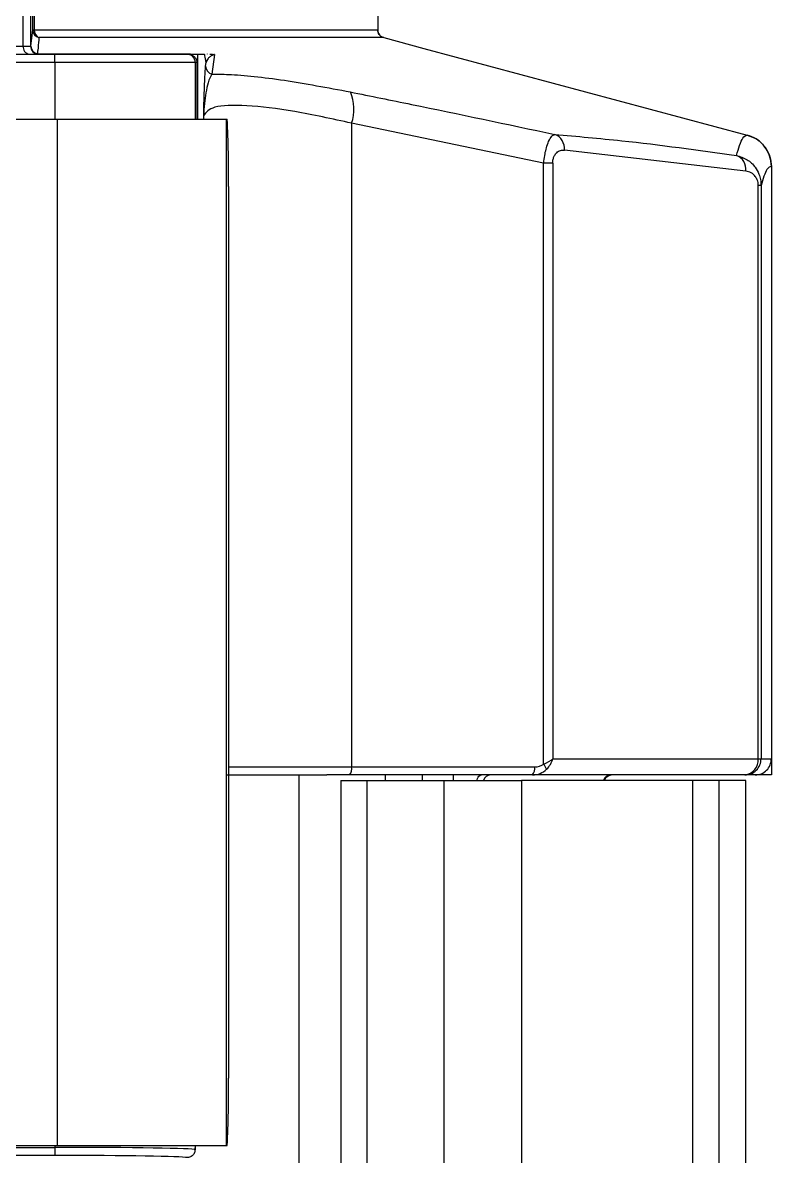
# Model space of a CAD drawing. Extents: x 7 to 135, y 1 to 99.
# Drawn here: x 59.899 to 61.285, y 86.703 to 88.802 of the extents above; entities that cross this region are included whole.
import ezdxf

# ---------------------------------------------------------------- set-up
doc = ezdxf.new("R2010")
doc.units = 0
doc.header["$MEASUREMENT"] = 0
doc.layers.add('OBJECT', color=7, linetype='CONTINUOUS')

msp = doc.modelspace()

# ---------------------------------------------------------------- linework, layer by layer
at = {"layer": 'OBJECT'}
for p, q in [((59.8999, 88.7581), (59.8999, 89.3214)), ((59.9137, 89.3219), (59.9137, 88.7581)), ((59.9177, 88.7883), (59.9177, 89.1952)), ((59.9205, 88.9072), (59.9205, 88.7883)), ((60.5563, 88.9072), (60.5563, 88.7883)), ((59.9143, 88.7581), (59.9177, 88.7883)), ((59.9177, 88.7883), (59.9205, 88.7883)), ((59.9205, 88.7883), (60.5563, 88.7883)), ((60.5674, 88.7738), (59.9295, 88.7738)), ((58.9505, 88.7431), (59.9586, 88.7431)), ((59.4357, 88.7581), (59.8999, 88.7581)), ((59.8999, 88.7581), (59.9137, 88.7581)), ((59.9137, 88.7581), (59.9143, 88.7581)), ((59.9263, 88.7436), (60.2098, 88.7436)), ((59.9586, 88.7281), (59.9586, 88.7431)), ((59.9586, 88.7431), (60.2036, 88.7431)), ((60.2036, 88.7431), (60.2054, 88.7431)), ((60.2054, 88.7431), (60.2235, 88.7431)), ((60.2235, 88.7431), (60.2355, 88.7431)), ((60.2235, 88.6231), (60.2235, 88.7431)), ((60.2542, 88.7426), (60.2495, 88.7063)), ((59.9586, 88.7281), (58.9505, 88.7281)), ((60.2185, 88.7281), (59.9586, 88.7281)), ((59.9586, 88.7281), (59.9586, 88.6231)), ((60.2217, 88.7281), (60.2185, 88.7281)), ((60.2185, 88.7281), (60.2185, 88.6231)), ((60.2217, 88.7281), (60.2217, 88.6231)), ((60.2378, 88.7208), (60.2387, 88.7281)), ((59.0571, 88.6231), (59.9627, 88.6231)), ((59.9627, 88.6231), (59.9627, 86.7231)), ((59.9627, 88.6231), (60.2756, 88.6231)), ((60.2342, 88.6231), (60.2342, 88.6294)), ((60.2756, 88.6231), (60.2756, 86.7231)), ((60.2756, 88.6231), (60.2778, 88.6231)), ((60.5081, 88.6154), (60.5081, 87.4241)), ((60.8635, 88.5416), (60.5081, 88.6154)), ((61.2377, 88.5269), (60.9019, 88.5658)), ((60.8635, 87.4294), (60.8635, 88.5416)), ((60.8804, 88.5416), (60.8635, 88.5416)), ((60.8804, 88.5416), (60.8804, 87.4391)), ((61.285, 88.5355), (61.285, 87.4391)), ((61.285, 88.5355), (61.285, 87.4091)), ((60.28, 88.4981), (60.28, 86.8481)), ((61.2608, 87.4391), (61.2608, 88.5002)), ((61.2659, 88.5002), (61.2608, 88.5002)), ((61.2659, 88.5002), (61.2659, 87.4391)), ((60.28, 87.4241), (60.5081, 87.4241)), ((60.5081, 87.4241), (60.8466, 87.4241)), ((60.8804, 87.4391), (61.2608, 87.4391)), ((61.2608, 87.4391), (61.2659, 87.4391)), ((61.2659, 87.4391), (61.285, 87.4391)), ((60.2764, 87.4091), (60.4104, 87.4091)), ((60.4104, 87.4091), (60.4619, 87.4091)), ((60.4104, 87.4091), (60.4104, 72.1413)), ((60.504, 87.4091), (60.4619, 87.4091)), ((60.4878, 87.3991), (60.4878, 72.4191)), ((60.4878, 87.3991), (60.5364, 87.3991)), ((60.8426, 87.4091), (60.504, 87.4091)), ((60.5364, 87.3991), (60.5364, 72.4191)), ((60.5364, 87.3991), (60.6787, 87.3991)), ((60.5703, 87.4091), (60.5703, 87.3991)), ((60.6386, 87.4091), (60.6386, 87.3991)), ((60.6787, 87.3991), (60.6787, 72.4191)), ((60.6787, 87.3991), (60.8226, 87.3991)), ((60.6964, 87.3991), (60.6964, 87.4091)), ((60.8226, 87.3991), (60.8226, 72.4191)), ((61.1392, 87.3991), (60.8226, 87.3991)), ((61.2359, 87.4091), (60.8426, 87.4091)), ((61.1392, 87.3991), (61.1392, 72.4191)), ((61.188, 87.3991), (61.1392, 87.3991)), ((61.188, 87.3991), (61.188, 72.4191)), ((61.238, 87.3991), (61.188, 87.3991)), ((61.255, 87.4091), (61.2359, 87.4091)), ((61.238, 72.4191), (61.238, 87.3991)), ((61.285, 87.4091), (61.255, 87.4091)), ((59.1981, 86.7198), (59.9586, 86.7198)), ((59.9586, 86.7048), (59.1981, 86.7048)), ((59.3594, 86.7231), (59.9627, 86.7231)), ((59.9586, 86.7231), (59.9586, 86.7198)), ((59.9586, 86.7198), (59.9586, 86.7048)), ((59.9627, 86.7231), (60.2756, 86.7231)), ((60.2185, 86.7231), (60.2185, 86.7156)), ((60.2185, 86.7156), (60.2187, 86.7155)), ((60.2187, 86.7155), (60.219, 86.7231)), ((60.2756, 86.7231), (60.2778, 86.7231))]:
    msp.add_line(p, q, dxfattribs=at)
at = {"layer": 'OBJECT', "flags": 128}
for points in [[(60.5674, 88.7738), (60.642, 88.7538), (61.2405, 88.5935)], [(60.5674, 88.7738), (60.642, 88.7538), (61.2405, 88.5935)], [(60.7403, 87.3991), (60.7405, 87.4002), (60.7413, 87.4027), (60.7424, 87.4049), (60.7437, 87.4067), (60.7452, 87.408), (60.7468, 87.4089), (60.7484, 87.4091)]]:
    msp.add_lwpolyline(points, dxfattribs=at)
at = {"layer": 'OBJECT'}
for centre, radius, start, end in [((59.9326, 88.7884), 0.0149, 180.4217, 258.1336), ((59.9353, 88.7874), 0.0148, 176.707, 247.0624), ((59.9135, 88.7566), 0.0136, 173.5683, 261.6429), ((59.9287, 88.7581), 0.015, 179.9929, 269.9981), ((59.9293, 88.7581), 0.015, 179.9942, 269.9991), ((59.9292, 88.7583), 0.0149, 180.4639, 258.5923), ((59.9293, 88.7525), 0.00936, 250.9823, 269.9497), ((60.2036, 88.7281), 0.015, 359.992, 89.9946), ((60.2527, 88.7209), 0.0149, 180.3679, 257.6006), ((60.4311, 88.6412), 0.0812, 341.4815, 23.3584), ((58.4875, 88.5294), 1.7927, 359.0015, 2.9979), ((60.8733, 88.5682), 0.0287, 355.201, 67.967), ((61.21, 88.53), 0.0279, 353.6879, 68.3889), ((60.4911, 87.4207), 0.0173, 318.2373, 11.5994), ((60.8297, 87.4207), 0.0173, 318.2373, 11.5994), ((60.8368, 87.4081), 0.0341, 19.7433, 38.5416), ((61.2331, 87.4368), 0.0278, 275.7949, 4.8088), ((61.2359, 87.4391), 0.03, 270.0036, 0.0053), ((60.7655, 87.3948), 0.0143, 90.8083, 162.4526), ((60.9878, 87.3948), 0.0143, 90.8085, 162.4548), ((60.9898, 87.3941), 0.015, 90, 160.5288), ((60.9921, 87.3891), 0.02, 90, 135.8012), ((58.4875, 86.8169), 1.7927, 357.0021, 0.9985), ((60.2036, 86.7156), 0.015, 334.0875, 359.9847)]:
    msp.add_arc(centre, radius, start, end, dxfattribs=at)
for centre, major_axis, ratio, start_param, end_param in [((60.8426, 87.4391), (0.0347, 0), 0.864489, 4.712389, 5.576635), ((60.8466, 87.4391), (0.0223, 0), 0.674153, 4.712389, 5.576635), ((60.8555, 87.4391), (0.0298, 0.0099), 0.380022, 4.860125, 5.566675), ((60.8555, 87.4391), (0.0181, 0.0272), 0.700214, 4.442063, 5.148613), ((61.255, 87.4391), (-0.03, 0), 0.999848, 1.570796, 3.141593), ((59.9586, 86.7155), (0.26, 0), 0.016448, 0.020265, 1.570796), ((59.9586, 86.7005), (0.245, 0), 0.017455, 0.068868, 1.570796), ((60.2037, 86.7155), (0.0138, 0.0061), 0.963199, 5.39759, 5.849515)]:
    msp.add_ellipse(centre, major_axis=major_axis, ratio=ratio, start_param=start_param, end_param=end_param, dxfattribs=at)
for points, knots in [([(60.5563, 88.7883), (60.5565, 88.7866), (60.5568, 88.7832), (60.5594, 88.7788), (60.563, 88.7754), (60.566, 88.7743), (60.5674, 88.7738)], [0, 0, 0, 0, 0.257681, 0.515348, 0.772993, 1, 1, 1, 1]), ([(60.5674, 88.7738), (60.5658, 88.7744), (60.5626, 88.7756), (60.559, 88.7792), (60.5567, 88.7836), (60.5564, 88.7868), (60.5563, 88.7883)], [0, 0, 0, 0, 0.257672, 0.515328, 0.773006, 1, 1, 1, 1]), ([(59.9295, 88.7738), (59.9293, 88.7723), (59.9285, 88.7647), (59.9274, 88.7546), (59.9265, 88.7459), (59.9263, 88.7436)], [0, 0, 0, 0, 0.155366, 0.776831, 1, 1, 1, 1]), ([(60.2054, 88.7431), (60.2088, 88.7425), (60.2136, 88.7416), (60.2175, 88.7381), (60.2192, 88.736), (60.2202, 88.7342), (60.2208, 88.7329), (60.2212, 88.7318), (60.2214, 88.7308), (60.2216, 88.7299), (60.2216, 88.7291), (60.2217, 88.7286), (60.2217, 88.7282), (60.2217, 88.7281)], [0, 0, 0, 0, 0.43463, 0.617751, 0.742516, 0.82681, 0.883653, 0.922132, 0.948431, 0.975445, 0.986315, 0.995242, 1, 1, 1, 1]), ([(60.2387, 88.7281), (60.2387, 88.7282), (60.2385, 88.7293), (60.2376, 88.7342), (60.2366, 88.7412), (60.2357, 88.7428), (60.2355, 88.7431)], [0, 0, 0, 0, 0.008585, 0.189394, 0.83783, 1, 1, 1, 1]), ([(60.2542, 88.7426), (60.2538, 88.7425), (60.253, 88.7423), (60.2518, 88.7419), (60.2503, 88.7413), (60.2485, 88.7404), (60.2453, 88.7384), (60.2411, 88.7343), (60.2397, 88.7305), (60.2387, 88.7281)], [0, 0, 0, 0, 0.018092, 0.046289, 0.087703, 0.148914, 0.243394, 0.522737, 1, 1, 1, 1]), ([(60.2411, 88.7431), (60.2411, 88.7431), (60.2411, 88.7432), (60.2411, 88.7435), (60.2411, 88.7436)], [0, 0, 0, 0, 0.319957, 1, 1, 1, 1]), ([(60.2453, 88.7431), (60.2475, 88.7431), (60.25, 88.7431), (60.2536, 88.7427), (60.2541, 88.7426), (60.2542, 88.7426)], [0, 0, 0, 0, 0.856877, 0.971713, 1, 1, 1, 1]), ([(60.2342, 88.6294), (60.2342, 88.6295), (60.2349, 88.657), (60.2361, 88.6983), (60.2374, 88.7151), (60.2378, 88.7208)], [0, 0, 0, 0, 0.0033457, 0.6628443, 1, 1, 1, 1]), ([(60.2495, 88.7063), (60.247, 88.7017), (60.2426, 88.6939), (60.2369, 88.6668), (60.2347, 88.6448), (60.2342, 88.6295), (60.2342, 88.6294)], [0, 0, 0, 0, 0.330348, 0.563667, 0.996532, 1, 1, 1, 1]), ([(60.2495, 88.7063), (60.2595, 88.7062), (60.2951, 88.7059), (60.3782, 88.6972), (60.4636, 88.6813), (60.5056, 88.6734)], [0, 0, 0, 0, 0.164053, 0.589161, 1, 1, 1, 1]), ([(60.5056, 88.6734), (60.5434, 88.6657), (60.6697, 88.6402), (60.7957, 88.6135), (60.884, 88.5948)], [0, 0, 0, 0, 0.299277, 1, 1, 1, 1]), ([(60.5081, 88.6154), (60.4719, 88.6233), (60.3984, 88.6393), (60.3091, 88.6499), (60.2473, 88.6477), (60.2385, 88.6355), (60.2342, 88.6294)], [0, 0, 0, 0, 0.243788, 0.4949, 0.751327, 1, 1, 1, 1]), ([(60.8635, 88.5416), (60.8637, 88.5429), (60.8643, 88.5487), (60.8658, 88.5586), (60.8688, 88.5712), (60.873, 88.5834), (60.8785, 88.5925), (60.8823, 88.594), (60.884, 88.5948)], [0, 0, 0, 0, 0.042306, 0.200177, 0.341588, 0.528826, 0.780322, 1, 1, 1, 1]), ([(60.884, 88.5948), (60.9254, 88.5911), (61.0376, 88.5812), (61.1496, 88.5657), (61.2203, 88.5559)], [0, 0, 0, 0, 0.368459, 1, 1, 1, 1]), ([(61.2203, 88.5559), (61.2243, 88.5688), (61.2311, 88.591), (61.2377, 88.5927), (61.2405, 88.5935)], [0, 0, 0, 0, 0.582406, 1, 1, 1, 1]), ([(61.2405, 88.5935), (61.2468, 88.5911), (61.2595, 88.5863), (61.2741, 88.5716), (61.2833, 88.5541), (61.2844, 88.5414), (61.285, 88.5355)], [0, 0, 0, 0, 0.257711, 0.51542, 0.773104, 1, 1, 1, 1]), ([(61.285, 88.5355), (61.2843, 88.5422), (61.283, 88.5558), (61.2726, 88.5736), (61.2581, 88.5871), (61.2461, 88.5914), (61.2405, 88.5935)], [0, 0, 0, 0, 0.257626, 0.515249, 0.772905, 1, 1, 1, 1]), ([(60.8804, 88.5416), (60.8804, 88.5422), (60.8804, 88.5452), (60.8813, 88.5503), (60.8838, 88.5565), (60.8883, 88.5621), (60.8946, 88.5657), (60.8995, 88.5657), (60.9019, 88.5658)], [0, 0, 0, 0, 0.037514, 0.176038, 0.303572, 0.484237, 0.750666, 1, 1, 1, 1]), ([(61.2203, 88.5559), (61.2272, 88.5538), (61.24, 88.5498), (61.2542, 88.5365), (61.2617, 88.523), (61.2653, 88.5112), (61.2657, 88.5039), (61.2659, 88.5002)], [0, 0, 0, 0, 0.304115, 0.568604, 0.748001, 0.87113, 1, 1, 1, 1]), ([(61.285, 88.5355), (61.2822, 88.5348), (61.2759, 88.5331), (61.2695, 88.5121), (61.2659, 88.5002)], [0, 0, 0, 0, 0.430633, 1, 1, 1, 1]), ([(61.2608, 88.5002), (61.2607, 88.5021), (61.2605, 88.5058), (61.2586, 88.5118), (61.2546, 88.5185), (61.2473, 88.5246), (61.2411, 88.5261), (61.2377, 88.5269)], [0, 0, 0, 0, 0.10525, 0.210112, 0.376734, 0.652861, 1, 1, 1, 1]), ([(60.217, 86.7091), (60.2159, 86.7073), (60.2141, 86.7047), (60.2098, 86.7022), (60.2064, 86.701), (60.204, 86.7009), (60.203, 86.7008)], [0, 0, 0, 0, 0.45219, 0.67395, 0.857732, 1, 1, 1, 1])]:
    msp.add_open_spline(points, degree=3, knots=knots, dxfattribs=at)

doc.saveas('drawing.dxf')
